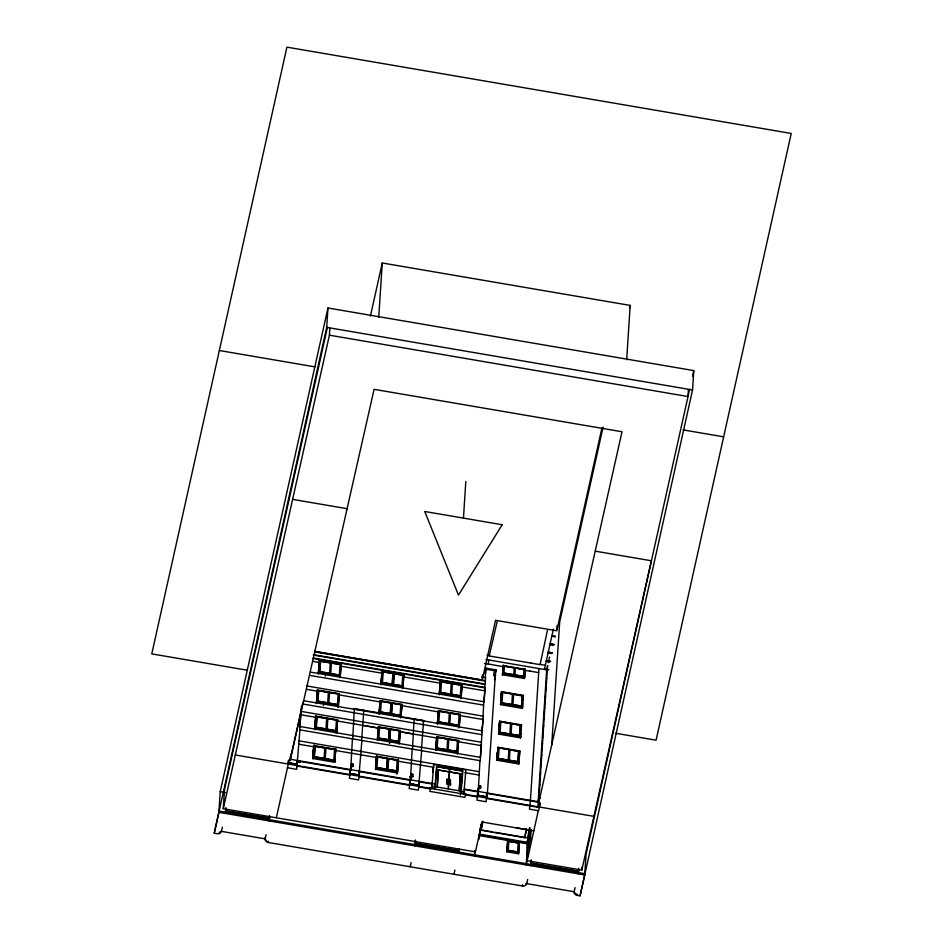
<?xml version="1.0" encoding="UTF-8"?>
<svg xmlns="http://www.w3.org/2000/svg" width="943" height="943" viewBox="0 0 943 943"><rect width="100%" height="100%" fill="white"/><g stroke="black" fill="none" stroke-linecap="round" stroke-linejoin="round"><path stroke-width="1.41" d="M503.998 673.078L504.411 666.182L523.943 669.53L523.53 676.426L503.998 673.078L523.53 676.426M502.525 674.752L503.232 665.558L525.098 669.294L524.65 677.298L524.391 678.489L502.525 674.752L502.961 666.748M524.391 678.489L524.603 674.493M214.226 833.235L326.702 327.362L327.952 307.984L693.789 370.599L692.539 389.978L580.063 895.85L577.151 895.355A3.701 3.053 3.7 0 1 574.169 891.736L526.807 883.638A3.701 3.053 3.7 0 1 522.493 885.996L268.154 842.464A3.701 3.053 3.7 0 1 265.183 838.857L221.452 831.372A3.701 3.053 3.7 0 1 217.149 833.73L214.226 833.235L218.882 812.336L220.226 791.696L327.952 307.984M533.821 830.866L482.073 822.001L475.425 851.871L223.279 808.705L224.528 789.338L327.421 327.374M225.448 813.455L225.79 808.045M226.025 807.998L225.848 810.756L269.356 818.206L225.742 811.239M265.266 837.596L265.183 838.857L266.056 834.744M269.168 820.94L269.521 815.53M268.154 842.464L268.236 841.203M539.467 790.411L537.828 806.748L622.015 431.753L374.088 389.329L290.138 760.577L290.42 756.333M291.104 755.319L291.163 753.893M287.945 763.017L296.833 764.537L297.658 760.541L296.656 769.323L287.474 767.743M296.974 762.439L297.505 760.046M299.638 721.171L300.18 718.778M296.821 766.789L296.986 764.266M287.627 762.793L297.104 764.408L297.21 762.746M299.992 723.163L300.239 719.238M299.945 729.847L297.104 764.408M301.465 706.26L299.65 729.799L480.235 760.706L480.624 754.813M223.279 808.705L329.413 335.178L329.861 328.247M312.828 758.514L313.854 745.548L335.72 749.284L334.954 761.06L334.682 762.262L312.828 758.514L313.854 745.548M316.424 702.924L317.449 689.958L339.315 693.706L338.278 706.672L338.796 698.822M318.321 673.455L319.359 660.477L341.213 664.226L340.187 677.192L340.694 669.341M315.764 716.067L314.726 729.033L315.764 716.067L337.618 719.815L336.592 732.782L336.934 727.548M317.449 689.958L316.683 701.733L338.549 705.47M319.359 660.477L318.593 672.253L340.458 676.001M314.302 756.852L315.033 746.184L334.565 749.52L333.834 760.188L314.302 756.852L315.033 746.184M316.211 727.371L316.931 716.704L336.462 720.051L335.743 730.707L316.211 727.371L316.931 716.704M317.897 701.262L318.628 690.594L338.16 693.942L337.429 704.598L317.897 701.262L318.628 690.594M319.807 671.781L320.526 661.114L340.058 664.461L339.339 675.129L319.807 671.781L320.526 661.114M337.335 719.757L336.168 733.324M339.02 693.647L337.853 707.215M340.93 664.167L339.763 677.734M334.682 762.262L335.708 748.671L335.26 750.663M337.099 724.931L337.618 719.815M378.744 317.343L382.257 262.991L630.183 305.414L626.671 359.778M353.59 709.219L353.637 708.547L379.074 712.896M349.888 773.625L358.788 775.146L349.888 773.625L351.539 765.916L352.977 766.588L351.539 765.916M411.301 776.148L412.728 776.808L411.301 776.148L409.651 783.845L418.539 785.366L419.364 781.37L418.362 790.151L409.179 788.572L410.229 780.297L359.648 771.645L358.599 779.92L349.417 778.352L350.466 770.066L297.705 761.036L296.833 764.537M352.411 738.829L350.796 768.356M352.706 738.876L354.344 708.924L363.821 710.55M361.888 740.444L359.047 775.016L349.57 773.39L351.409 763.96L353.165 764.243L353 766.164M359.578 771.563L358.788 775.146M361.593 740.396L363.833 710.291M363.585 725.497L372.768 727.065M373.711 712.66L373.746 711.989M373.499 727.194L378.744 728.255M376.528 756.274L375.762 768.05L397.628 771.787L398.394 760.011L376.528 756.274L375.503 769.24L397.357 772.989L398.382 759.398L397.934 761.39M378.438 726.794L377.4 739.76L378.438 726.794L400.292 730.542L399.266 743.508L400.292 730.542M380.123 700.684L379.098 713.651L380.123 700.684L401.989 704.433L400.952 717.399L401.989 704.433M382.033 671.204L380.996 684.182L382.033 671.204L403.887 674.952L402.861 687.918M376.976 767.578L377.707 756.911L397.227 760.247L396.508 770.914L376.976 767.578L396.508 770.914M378.886 738.098L379.605 727.43L399.137 730.778L398.406 741.434L378.886 738.098L398.406 741.434M380.571 711.989L381.302 701.321L400.822 704.669L400.103 715.324L380.571 711.989L400.103 715.324M382.481 682.508L383.2 671.84L402.732 675.188L402.001 685.856L382.481 682.508L402.001 685.856M393.526 716.055L393.573 715.383M403.121 683.993L403.887 674.952M402.508 732.157L399.867 731.874M403.239 732.275L412.421 733.854M410.559 778.576L412.174 749.048M414.118 718.896L412.468 749.107M412.763 776.395L412.916 774.486L411.195 774.179L410.311 778.058M410.346 865.521L410.264 866.794L411.16 862.633M418.539 785.366L409.675 783.433M414.92 845.883L415.45 840.13M409.333 783.621L418.81 785.236L418.916 783.574M415.498 840.425L415.321 843.195L458.828 850.633L415.215 843.667M421.356 750.628L423.584 720.77L414.107 719.155M421.651 750.675L418.81 785.236M424.279 721.324L424.326 720.652L398.889 716.291M430.444 788.867L430.091 787.558L434.9 788.383L436.574 766.553L462.813 771.044L461.139 792.874L465.948 793.7L464.805 797.354L429.819 791.366L430.444 788.867L419.081 786.922M431.694 787.134L431.977 782.784M432.731 771.174L432.92 768.274M432.861 772.046L433.132 768.439M431.788 788.761L433.768 764.455L465.83 769.936L463.862 794.254M436.739 736.778L435.701 749.744L436.739 736.778L458.593 740.514L457.567 753.481M438.424 710.668L437.399 723.635L438.424 710.668L460.29 714.405L458.982 727.949M440.322 681.188L439.297 694.154L440.322 681.188L462.188 684.924L460.879 698.468M437.187 748.07L437.906 737.414L457.438 740.75L456.707 751.418L437.187 748.07L456.707 751.418M438.872 721.961L439.603 711.293L459.123 714.641L458.404 725.308L438.872 721.961L458.404 725.308M440.782 692.48L441.501 681.824L461.033 685.16L460.302 695.828L440.782 692.48L460.302 695.828M437.163 787.04L438.271 769.971M437.316 787.063L438.412 770.077M463.449 518.108L465.818 481.508M448.243 788.937L449.552 768.769M448.396 788.961L449.693 768.793M459.253 727.371L460.137 714.381L459.736 716.173M461.162 697.891L462.046 684.901L461.646 686.693M459.182 790.8L460.278 773.826M459.324 790.823L460.432 773.767M458.652 853.368L458.899 849.49M482.333 678.701L482.58 674.728M484.584 677.569L485.327 677.522M481.637 731.827L481.897 727.902M483.629 701.038L483.806 698.421M494.804 679.255L496.018 669.895L486.541 668.281L486.423 669.53L485.692 669.4L485.81 668.151L484.667 673.42M477.429 795.444L486.317 796.976L487.142 792.969L486.14 801.75L476.958 800.171L477.995 791.896L464.156 789.527M479.952 760.647L478.337 790.187M483.759 701.698L482.934 719.014M484.902 684.005L484.843 689.533M485.315 677.687L485.669 672.218M482.262 727.961L482.003 731.886L483.17 718.318L482.769 720.11M483.995 701.097L484.172 698.48M474.859 850.433L474.494 856.044L475.024 850.704M480.529 787.994C476.828 787.582 482.25 789.468 480.694 786.085L478.973 785.778L478.077 789.656M488.663 660.065L488.391 664.167L484.537 663.507M478.796 836.63L478.608 839.518L481.119 824.194M481.236 824.453L479.162 837.938L480.954 824.406M526.654 829.286L524.779 837.714L481.06 830.229L482.521 821.247M486.482 669.282L494.203 670.603L493.837 675.73L495.287 675.978L487.437 793.016L486.576 796.835L477.111 795.22M486.317 796.976L477.453 795.032M486.977 795.043L487.059 793.782M494.462 679.679L495.323 675.565L493.861 675.306M497.279 752.703L497.032 755.897L497.751 752.667M497.951 747.257L497.185 759.021L519.051 762.769L518.78 763.96L496.926 760.223L497.951 747.257L519.817 750.993L518.886 763.099M499.637 721.136L498.871 732.911L520.736 736.66L520.477 737.85L498.611 734.114L499.637 721.136L521.503 724.884L520.524 737.827M501.546 691.667L500.78 703.443L522.646 707.179L522.375 708.37L500.521 704.633L501.546 691.667L523.4 695.404L522.481 707.509M497.315 759.41L498.081 747.61M498.953 734.137L499.707 722.35L498.965 725.992M500.91 703.82L501.676 692.021L500.816 697.36M498.399 758.549L499.13 747.882L518.65 751.229L517.978 761.661L498.399 758.549L517.978 761.661M500.085 732.44L500.816 721.772L520.347 725.12L519.664 735.54L500.085 732.44L519.664 735.54M501.994 702.959L502.713 692.292L522.245 695.639L521.573 706.071L501.994 702.959L521.573 706.071M506.827 851.788L507.688 840.72L519.345 842.724L518.697 852.826L518.485 853.78L506.827 851.788L507.688 840.72M508.242 850.35L508.866 841.356L518.19 842.959L517.577 851.953L508.242 850.35L517.577 851.953M517.931 761.897L518.65 751.229M519.617 735.788L520.347 725.12M521.526 706.307L522.245 695.639M518.78 763.96L518.956 761.343M519.121 758.726L519.817 750.993M520.477 737.85L520.807 732.617M520.984 730L521.503 724.884M522.375 708.37L522.717 703.136M522.882 700.519L523.4 695.404M524.438 677.192L524.98 668.764M529.848 671.098L538.689 672.607M518.485 853.78L519.039 845.117M524.779 837.714L526.253 828.732M522.493 885.996L522.575 884.734M479.586 835.015L527.007 843.125L529.565 830.854M527.55 846.225C526.724 838.492 532.43 810.65 528.398 842.394M526.241 864.896L527.95 837.738L529.117 837.938M530.426 800.371L538.948 668.67M526.5 863.705L527.573 847.109M527.832 841.84L527.821 837.408M530.473 800.878L529.424 809.153L538.606 810.732L540.28 803.2L538.677 802.929M595.41 551.195L651.377 560.767L581.819 870.071L527.172 860.723L528.068 846.885M529.978 829.628L529.424 838.292L527.29 847.851L528.457 848.052L528.834 842.276M527.255 846.166L528.964 838.527L529.53 829.769M528.457 848.052L530.591 838.492L531.145 829.828M530.791 865.721L531.145 860.299M531.322 859.957L531.086 863.505L578.46 871.603L578.743 868.362M539.856 784.517L539.443 790.835M540.61 772.73L539.82 784.941M541.376 760.942L540.587 773.154M541.754 755.037L541.353 761.355M542.52 743.249L541.73 755.461M542.897 737.355L542.496 743.673M543.663 725.556L542.873 737.78M544.429 713.768L543.639 725.98M544.806 707.875L544.394 714.193M545.573 696.087L544.783 708.299M545.95 690.182L545.537 696.5M546.716 678.394L545.926 690.606M547.577 665.687L546.681 678.819M551.95 635.617L555.451 636.219M556.841 629.464L557.101 625.492M551.726 745.064L559.694 621.92L603.072 427.155M578.165 873.831L578.908 869.576M577.151 895.355L577.234 894.082M581.819 870.071L582.008 867.312M580.063 895.85L584.719 874.951L586.051 854.311L689.639 389.259M688.402 389.612L687.954 396.543L329.413 335.178M221.452 831.372L222.324 827.259M526.807 883.638L527.679 879.524M574.169 891.736L575.041 887.634M453.996 874.267L454.88 870.118M225.53 812.194L226.19 809.212M370.422 316.129L382.257 262.991M269.25 819.679L269.922 816.697M288.511 760.176L287.98 762.604L296.868 764.125M276.334 817.793L289.147 760.282M302.88 702.476L290.232 759.268L433.804 783.833M300.499 715.313L300.888 713.521L299.733 727.088M318.345 674.068L319.5 660.501L319.029 662.281M315.504 717.882L315.905 716.091L314.75 729.658M325.3 676.131L325.641 674.705M330.239 663.023L329.626 673.208M331.406 663.224L330.793 673.408M313.465 747.964L314.137 744.982L312.935 758.761M313.312 749.885L314.031 746.656M323.39 705.612L323.732 704.185M313.253 751.335L313.913 748.341M313.147 753.021L313.807 750.027M313.041 754.695L313.701 751.712M313.147 755.39L313.595 753.398M313.041 757.076L313.477 755.084M328.341 692.504L327.716 702.688M329.496 692.704L328.883 702.889M326.643 718.613L326.03 728.798M327.81 718.814L327.197 728.998M340.058 664.461L320.479 661.349M340.953 665.416L341.213 664.226M339.339 675.129L319.854 671.546M324.746 748.094L324.121 758.278M325.913 748.294L325.288 758.478M338.16 693.942L318.569 690.83M339.044 694.897L339.315 693.706M337.429 704.598L317.944 701.026M336.462 720.051L316.883 716.939M335.743 730.707L316.259 727.136M334.565 749.52L314.974 746.42M335.154 752.349L335.72 749.284M334.741 755.685L335.484 752.043M333.834 760.188L314.349 756.604M334.718 756.71L335.378 753.716M334.824 757.394L335.272 755.402M334.718 759.08L335.166 757.088M334.612 760.765L335.048 758.773M334.506 762.451L334.942 760.459M350.548 767.826L351.444 763.948L353.165 764.254L351.656 764.231L350.843 767.885M349.747 773.295L350.466 770.066M381.915 673.054L382.316 671.263L381.09 684.807M383.2 671.84L402.732 675.188M380.017 702.523L380.418 700.732L379.18 714.287M381.302 701.321L400.822 704.669M378.32 728.633L378.721 726.841L377.565 740.408M379.605 727.43L399.137 730.778M376.363 757.689L376.811 755.708L375.609 769.488M376.257 759.374L376.705 757.382M376.151 761.06L376.587 759.068M376.033 762.746L376.481 760.753M375.656 765.669L376.375 762.439M377.707 756.911L397.227 760.247M375.514 767.767L376.269 764.125M375.715 767.802L376.151 765.81M403.203 676.685L403.604 674.893L402.437 688.461M389.471 743.32L389.789 741.882M389.506 743.296L389.824 741.893M401.294 706.166L401.694 704.374L400.61 717.953M399.608 732.275L400.009 730.483L398.842 744.051M398.123 761.213L398.394 760.011M397.828 763.076L398.276 761.084M397.722 764.749L398.158 762.769M397.604 766.435L398.052 764.443M397.498 768.121L397.946 766.129M397.392 769.806L397.84 767.814M396.956 774.168L397.616 771.185M409.745 782.442L411.407 774.462L412.916 774.474L411.172 774.191L411.065 775.853L412.81 776.148M440.216 683.027L440.617 681.235L439.462 694.802M441.501 681.824L461.033 685.16M418.692 785.095L419.411 781.865L432.283 784.069M438.318 712.507L438.707 710.716L437.552 724.283M439.603 711.293L459.123 714.641M436.621 738.617L437.022 736.825L435.866 750.392M437.906 737.414L457.438 740.75M415.003 844.622L415.674 841.639M451.214 683.734L450.589 693.918M433.497 765.645L433.768 764.455M452.381 683.934L451.756 694.119M449.304 713.214L448.691 723.399M450.471 713.403L449.858 723.599M434.994 789.315L436.868 766.683L462.518 771.079L460.361 794.973M447.619 739.324L447.006 749.508M448.785 739.524L448.161 749.709M461.929 686.127L462.188 684.924M460.29 714.405L460.019 715.596L482.616 719.462M458.05 742.282L458.451 740.491L457.284 754.058M458.593 740.514L458.333 741.705L480.918 745.571L480.6 747.009M489.276 655.715L497.15 621.72M485.669 672.324L486.541 668.281M484.678 690.63L485.079 688.838L483.912 702.405M495.44 672.489L496.018 669.895M458.734 852.107L459.394 849.124M480.317 757.995L481.484 744.428L480.718 746.161M502.749 668.057L503.409 665.074L502.43 675.483M504.411 666.182L523.943 669.53M477.688 792.627L479.185 786.061L480.694 786.073L478.95 785.79L478.832 787.452L480.588 787.759M477.523 794.053L477.995 791.896M477.7 794.23L479.079 787.747M500.839 696.936L501.558 693.706M501.016 697.384L501.452 695.392M502.713 692.292L522.198 695.875M500.521 704.633L500.78 703.443M498.941 727.018L499.601 724.035M500.816 721.772L520.288 725.356M498.611 734.114L498.871 732.911M514.124 668.092L513.817 674.516M486.989 792.474L486.423 795.291L486.953 792.898M515.291 668.292L514.984 674.705M497.138 754.211L497.857 750.982M499.13 747.882L518.603 751.465M481.06 830.229L482.934 821.801M496.926 760.223L497.185 759.021M512.426 694.213L511.813 704.397M513.593 694.402L512.98 704.598M510.528 723.682L509.904 733.878M511.695 723.882L511.071 734.078M524.827 670.485L525.098 669.294M508.831 749.791L508.218 759.987M509.998 749.991L509.385 760.188M530.956 663.094L539.797 664.603M540.139 664.414L547.423 630.325M544.382 669.483L553.388 629.146M547.635 665.605L546.681 669.884L538.158 801.703L539.031 797.754M548.26 662.764L549.533 657.059M508.866 841.356L518.19 842.959M601.929 428.004L556.759 630.784L495.546 620.305L482.238 680.033L314.526 651.318M629.547 308.278L630.183 305.414M519.133 843.679L519.345 842.724M529.53 828.85L529.259 830.04L516.139 827.801M527.007 843.125L529.483 831.974M530.331 832.48L530.933 829.757M527.172 860.723L538.312 810.674M539.985 803.153L539.031 807.456L486.859 798.521M530.874 864.46L531.546 861.466M692.516 376.34L693.789 370.599M326.702 327.362L692.539 389.978M219.354 350.513L314.997 366.886M683.074 429.89L723.646 436.833M292.837 499.401L347.484 508.76M555.109 636.608L551.832 636.042L555.309 636.808M554.472 644.552L550.099 643.81L553.588 644.576M553.246 644.965L549.969 644.411L553.447 645.177M552.61 652.921L548.237 652.167L551.726 652.933M551.384 653.334L548.107 652.768L551.596 653.534M550.747 661.279L546.374 660.536L549.863 661.302M549.521 661.691L546.245 661.126L549.734 661.892M486.989 655.326L489.558 655.762M539.844 664.367L544.995 665.251M489.511 655.998L531.05 663.106M548.885 669.636L544.512 668.893L548.001 669.66M486.022 659.499L547.659 670.049M488.403 664.002L503.385 666.736M529.942 671.11L525.145 670.461M485.751 668.563L486.482 668.681M502.796 673.55L524.65 677.298M493.92 675.07L495.664 675.377M481.696 677.074L485.598 677.746L485.197 684.064L314.738 654.89M314.962 651.519L485.126 680.634M314.927 651.931L485.091 681.058M313.312 655.067L484.879 684.429M313.123 658.014L484.69 687.376M313.1 658.438L484.655 687.801M484.808 689.958L484.454 695.427M312.899 661.385L318.51 662.34M342.392 666.43L382.552 673.302M402.673 676.744L441.43 683.38M461.516 686.822L484.466 690.747M484.431 695.851L484.054 701.745L310.4 672.088M381.267 682.98L403.132 686.728M439.568 692.964L461.433 696.7M310.188 675.459L483.535 705.128M247.42 670.249L151.776 653.888L286.92 47.15L791.224 133.458L656.08 740.196L615.508 733.253M306.711 685.95L482.828 716.102M482.91 719.438L482.557 724.908M306.487 689.321L317.555 691.219M338.596 694.814L380.96 702.075M400.74 705.458L437.422 711.729M317.119 691.761L317.591 689.981L316.365 703.537M482.521 725.332L481.024 748.494M379.357 712.46L401.223 716.197M437.658 722.444L459.524 726.181M481.885 730.754L304.353 700.861M302.75 703.997L481.625 734.609M300.876 711.352L481.142 742.212M300.652 714.723L315.87 717.328M336.91 720.923L379.275 728.185M399.042 731.568L435.737 737.839M481.001 748.907L480.647 754.388M314.997 727.843L336.863 731.591M377.671 738.569L399.537 742.318M435.972 748.553L457.838 752.29M299.898 726.499L480.164 757.347M298.966 740.833L479.233 771.692M298.754 744.204L313.96 746.809M335.001 750.404L377.365 757.653M397.144 761.048L433.827 767.319M464.911 772.647L479.02 775.052M313.088 757.323L334.954 761.06M351.303 765.622L353.047 765.928M539.007 797.872L540.315 798.096M464.38 789.067L539.467 801.927M487.177 793.464L539.361 802.399M289.124 760.4L290.173 760.459M297.34 761.968L300.216 762.463M432.354 786.214L464.428 791.696M235.243 754.966L593.795 816.332M297.375 766.093L350.136 775.122M359.318 776.69L409.899 785.354M465.429 794.855L477.677 796.953M480.553 829.828L492.046 831.797M494.922 832.292L527.986 837.95M529.424 838.292L530.591 838.492M479.645 834.166L527.785 842.405M479.468 834.755L492.222 836.936M495.063 837.419L497.892 837.914M500.733 838.398L503.562 838.881M506.403 839.364L509.232 839.848M512.061 840.331L514.902 840.826M480.164 835.722L527.597 843.844M220.226 791.696L225.471 792.603M507.039 850.834L518.697 852.826M531.192 863.022L578.566 871.132M218.965 811.074L584.801 873.69M218.882 812.336L584.719 874.951M221.004 831.207A3.701 3.053 3.7 0 1 220.379 831.797M219.578 832.233A3.701 3.053 3.7 0 1 219.141 832.386M266.504 840.496A3.701 3.053 3.7 0 1 265.855 839.883M265.419 839.176A3.701 3.053 3.7 0 1 265.207 837.985M526.595 883.12A3.701 3.053 3.7 0 1 525.722 884.062M575.89 893.622A3.701 3.053 3.7 0 1 575.501 893.375M574.853 892.773A3.701 3.053 3.7 0 1 574.275 891.665M387.42 758.82L386.736 769.24L387.42 758.82M389.318 729.34L388.646 739.772L389.318 729.34M391.003 703.23L390.331 713.662L391.003 703.23M392.913 673.75L392.241 684.182L392.913 673.75M388.575 759.021L387.903 769.441L388.575 759.021M390.485 729.54L389.813 739.972L390.485 729.54M392.17 703.431L391.498 713.863L392.17 703.431M394.08 673.95L393.408 684.382L394.08 673.95M410.217 776.443L410.134 777.103L410.217 776.443M447.112 779.071L447.277 784.458L447.112 779.071M450.318 779.613L450.483 785.012L450.318 779.613M502.183 524.744L458.475 595.104L424.727 511.483L502.183 524.744M462.318 774.085L436.668 769.7L462.318 774.179"/></g></svg>
